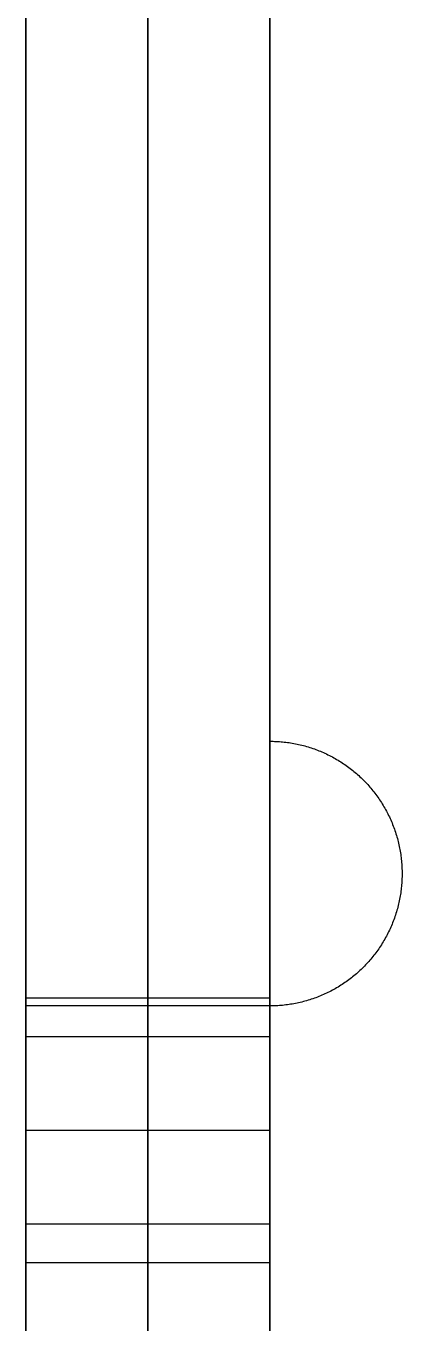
# Model space of a CAD drawing. Header units: millimetres. Extents: x -3003 to 2440, y -88 to 1748.
# Drawn here: x -3002.55 to -2993.3, y 957.16 to 989.01 of the extents above; entities that cross this region are included whole.
import ezdxf

# ---------------------------------------------------------------- set-up
doc = ezdxf.new("R2010")
doc.units = ezdxf.units.MM
doc.header["$MEASUREMENT"] = 0
doc.layers.add('ASSEMBLY', color=7, linetype='Continuous', true_color=0x000000)

msp = doc.modelspace()

# ---------------------------------------------------------------- linework, layer by layer
at = {"layer": 'ASSEMBLY'}
for p, q in [((-3002.55, 1014.865, 321), (-3002.55, 636.865, 321)), ((-2996.55, 1014.865, 321), (-2996.55, 636.865, 321))]:
    msp.add_line(p, q, dxfattribs=at)
for points in [[(-3002.55, 1020.865, 636), (-3002.55, 825.865, 636), (-3002.55, 630.865, 636)], [(-3002.55, 965.151, 6), (-3002.55, 992.293, 6), (-3002.55, 1020.865, 6)], [(-2999.55, 1020.865, 636), (-2999.55, 825.865, 636), (-2999.55, 630.865, 636)], [(-2999.55, 965.151, 6), (-2999.55, 992.293, 6), (-2999.55, 1020.865, 6)], [(-2996.55, 1020.865, 636), (-2996.55, 825.865, 636), (-2996.55, 630.865, 636)], [(-2996.55, 965.151, 6), (-2996.55, 992.293, 6), (-2996.55, 1020.865, 6)], [(-2996.55, 1014.865, 6), (-2996.55, 994.072, 6), (-2996.55, 971.451, 6)], [(-2996.55, 1014.865, 12), (-2996.55, 994.072, 12), (-2996.55, 971.451, 12)], [(-2996.55, 1014.865, 9), (-2996.55, 994.072, 9), (-2996.55, 971.451, 9)], [(-2996.55, 971.451, 6), (-2996.55, 971.451, 9), (-2996.55, 971.451, 12)], [(-2994.252, 970.499, 6), (-2994.252, 970.499, 9), (-2994.252, 970.499, 12)], [(-2993.3, 968.201, 6), (-2993.3, 968.201, 9), (-2993.3, 968.201, 12)], [(-2994.252, 965.902, 6), (-2994.252, 965.902, 9), (-2994.252, 965.902, 12)], [(-3002.55, 965.151, 12), (-2999.55, 965.151, 12), (-2996.55, 965.151, 12)], [(-3002.55, 965.151, 12), (-3002.55, 965.151, 9), (-3002.55, 965.151, 6)], [(-3002.55, 965.151, 6), (-2999.55, 965.151, 6), (-2996.55, 965.151, 6)], [(-3002.55, 965.151, 9), (-2999.55, 965.151, 9), (-2996.55, 965.151, 9)], [(-2999.55, 965.151, 12), (-2999.55, 965.151, 9), (-2999.55, 965.151, 6)], [(-2996.55, 965.151, 12), (-2996.55, 965.151, 9), (-2996.55, 965.151, 6)], [(-2996.55, 964.951, 6), (-2999.55, 964.951, 6), (-3002.55, 964.951, 6)], [(-3002.55, 964.951, 6), (-3002.55, 964.951, 9), (-3002.55, 964.951, 12)], [(-2996.55, 964.951, 12), (-2999.55, 964.951, 12), (-3002.55, 964.951, 12)], [(-3002.55, 964.951, 6), (-3002.55, 937.808, 6), (-3002.55, 909.636, 6)], [(-3002.55, 964.951, 12), (-3002.55, 937.808, 12), (-3002.55, 909.636, 12)], [(-2996.55, 964.951, 9), (-2999.55, 964.951, 9), (-3002.55, 964.951, 9)], [(-3002.55, 964.951, 9), (-3002.55, 937.808, 9), (-3002.55, 909.636, 9)], [(-2999.55, 964.951, 6), (-2999.55, 964.951, 9), (-2999.55, 964.951, 12)], [(-2996.55, 964.951, 6), (-2996.55, 964.951, 9), (-2996.55, 964.951, 12)], [(-3002.55, 964.199, 14.298), (-2999.55, 964.199, 14.298), (-2996.55, 964.199, 14.298)], [(-3002.55, 961.901, 15.25), (-2999.55, 961.901, 15.25), (-2996.55, 961.901, 15.25)], [(-3002.55, 959.602, 14.298), (-2999.55, 959.602, 14.298), (-2996.55, 959.602, 14.298)], [(-3002.55, 915.936, 12), (-3002.55, 936.579, 12), (-3002.55, 958.651, 12)], [(-3002.55, 958.651, 12), (-2999.55, 958.651, 12), (-2996.55, 958.651, 12)], [(-2999.55, 915.936, 12), (-2999.55, 936.579, 12), (-2999.55, 958.651, 12)], [(-2996.55, 915.936, 12), (-2996.55, 936.579, 12), (-2996.55, 958.651, 12)]]:
    msp.add_open_spline(points, degree=2, dxfattribs=at)
for points, weights, knots in [([(-2996.55, 971.451, 6), (-2995.204, 971.451, 6), (-2994.252, 970.499, 6), (-2993.3, 969.547, 6), (-2993.3, 968.201, 6), (-2993.3, 966.854, 6), (-2994.252, 965.902, 6), (-2995.204, 964.951, 6), (-2996.55, 964.951, 6)], [1, 0.923879514395, 1, 0.923879514395, 1, 0.923879514395, 1, 0.923879514395, 1], [-177.815973, -177.815973, -177.815973, -175.263428, -175.263428, -172.710884, -172.710884, -170.15834, -170.15834, -167.605795, -167.605795, -167.605795]), ([(-2996.55, 971.451, 12), (-2995.204, 971.451, 12), (-2994.252, 970.499, 12), (-2993.3, 969.547, 12), (-2993.3, 968.201, 12), (-2993.3, 966.854, 12), (-2994.252, 965.902, 12), (-2995.204, 964.951, 12), (-2996.55, 964.951, 12)], [1, 0.923879514395, 1, 0.923879514395, 1, 0.923879514395, 1, 0.923879514395, 1], [-177.815973, -177.815973, -177.815973, -175.263428, -175.263428, -172.710884, -172.710884, -170.15834, -170.15834, -167.605795, -167.605795, -167.605795]), ([(-2996.55, 971.451, 9), (-2995.204, 971.451, 9), (-2994.252, 970.499, 9), (-2993.3, 969.547, 9), (-2993.3, 968.201, 9), (-2993.3, 966.854, 9), (-2994.252, 965.902, 9), (-2995.204, 964.951, 9), (-2996.55, 964.951, 9)], [1, 0.923879514395, 1, 0.923879514395, 1, 0.923879514395, 1, 0.923879514395, 1], [-177.815973, -177.815973, -177.815973, -175.263428, -175.263428, -172.710884, -172.710884, -170.15834, -170.15834, -167.605795, -167.605795, -167.605795]), ([(-3002.55, 958.651, 12), (-3002.55, 958.651, 13.346), (-3002.55, 959.602, 14.298), (-3002.55, 960.554, 15.25), (-3002.55, 961.901, 15.25), (-3002.55, 963.247, 15.25), (-3002.55, 964.199, 14.298), (-3002.55, 965.151, 13.346), (-3002.55, 965.151, 12)], [1, 0.923879515595, 1, 0.923879515595, 1, 0.923879515595, 1, 0.923879515595, 1], [-219.467075, -219.467075, -219.467075, -216.914531, -216.914531, -214.361987, -214.361987, -211.809443, -211.809443, -209.256898, -209.256898, -209.256898]), ([(-2999.55, 958.651, 12), (-2999.55, 958.651, 13.346), (-2999.55, 959.602, 14.298), (-2999.55, 960.554, 15.25), (-2999.55, 961.901, 15.25), (-2999.55, 963.247, 15.25), (-2999.55, 964.199, 14.298), (-2999.55, 965.151, 13.346), (-2999.55, 965.151, 12)], [1, 0.923879515595, 1, 0.923879515595, 1, 0.923879515595, 1, 0.923879515595, 1], [-219.467075, -219.467075, -219.467075, -216.914531, -216.914531, -214.361987, -214.361987, -211.809443, -211.809443, -209.256898, -209.256898, -209.256898]), ([(-2996.55, 958.651, 12), (-2996.55, 958.651, 13.346), (-2996.55, 959.602, 14.298), (-2996.55, 960.554, 15.25), (-2996.55, 961.901, 15.25), (-2996.55, 963.247, 15.25), (-2996.55, 964.199, 14.298), (-2996.55, 965.151, 13.346), (-2996.55, 965.151, 12)], [1, 0.923879515595, 1, 0.923879515595, 1, 0.923879515595, 1, 0.923879515595, 1], [-219.467075, -219.467075, -219.467075, -216.914531, -216.914531, -214.361987, -214.361987, -211.809443, -211.809443, -209.256898, -209.256898, -209.256898])]:
    msp.add_rational_spline(points, weights, degree=2, knots=knots, dxfattribs=at)

doc.saveas('drawing.dxf')
